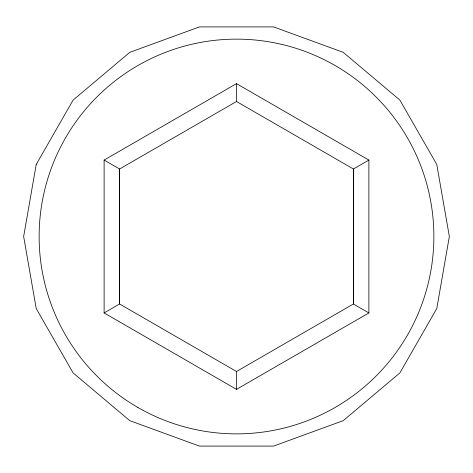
<?xml version="1.0" encoding="UTF-8"?>
<svg xmlns="http://www.w3.org/2000/svg" width="473" height="473" viewBox="0 0 473 473"><rect width="100%" height="100%" fill="white"/><g stroke="black" fill="none" stroke-linecap="round" stroke-linejoin="round"><path stroke-width="0.71" d="M104.113 160.069L236.5 83.632L368.887 160.069L368.887 312.931L236.5 389.368L104.113 312.931L104.113 160.069L119.592 169.003L119.592 303.997L104.113 312.931M368.887 312.931L353.408 303.997L353.408 169.003L236.5 101.506L119.592 169.003L119.592 303.997L236.5 371.494L353.408 303.997L353.408 169.003L368.887 160.069M236.5 83.632L236.5 101.506M236.5 371.494L236.5 389.368M36.226 164.427L23.65 236.5L36.232 308.591L73.126 372.931L129.809 420.68L199.446 446.098L273.571 446.098L343.209 420.668L399.886 372.919L436.774 308.573L449.35 236.5L436.768 164.409L399.874 100.069L343.191 52.32L273.554 26.902L199.429 26.902L129.791 52.332L73.114 100.081L36.226 164.427M137.814 407.424A197.365 197.365 0 0 0 433.865 236.5A197.365 197.365 0 0 0 137.814 65.576A197.365 197.365 0 0 0 137.814 407.424"/></g></svg>
